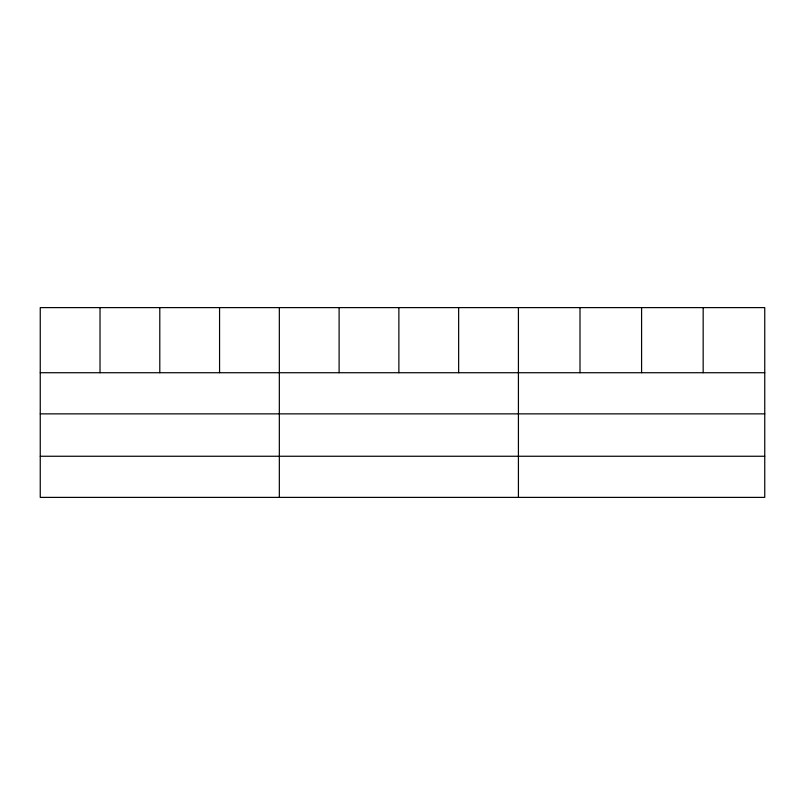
<?xml version="1.0" encoding="UTF-8"?>
<svg xmlns="http://www.w3.org/2000/svg" width="805" height="805" viewBox="0 0 805 805"><rect width="100%" height="100%" fill="white"/><g stroke="black" fill="none" stroke-linecap="round" stroke-linejoin="round"><path stroke-width="1.21" d="M764.75 413.861L764.75 307.611L40.25 307.611L40.25 497.389L764.75 497.389L764.75 413.861L40.25 413.861M40.25 372.725L764.75 372.725M40.25 456.254L764.75 456.254M703.168 307.611L703.168 372.725M641.585 307.611L641.585 372.725M580.003 307.611L580.003 372.725M518.42 307.611L518.42 497.389M458.649 307.611L458.649 372.725M398.877 307.611L398.877 372.725M339.106 307.611L339.106 372.725M279.335 307.611L279.335 497.389M219.564 307.611L219.564 372.725M159.793 307.611L159.793 372.725M100.021 307.611L100.021 372.725"/></g></svg>
